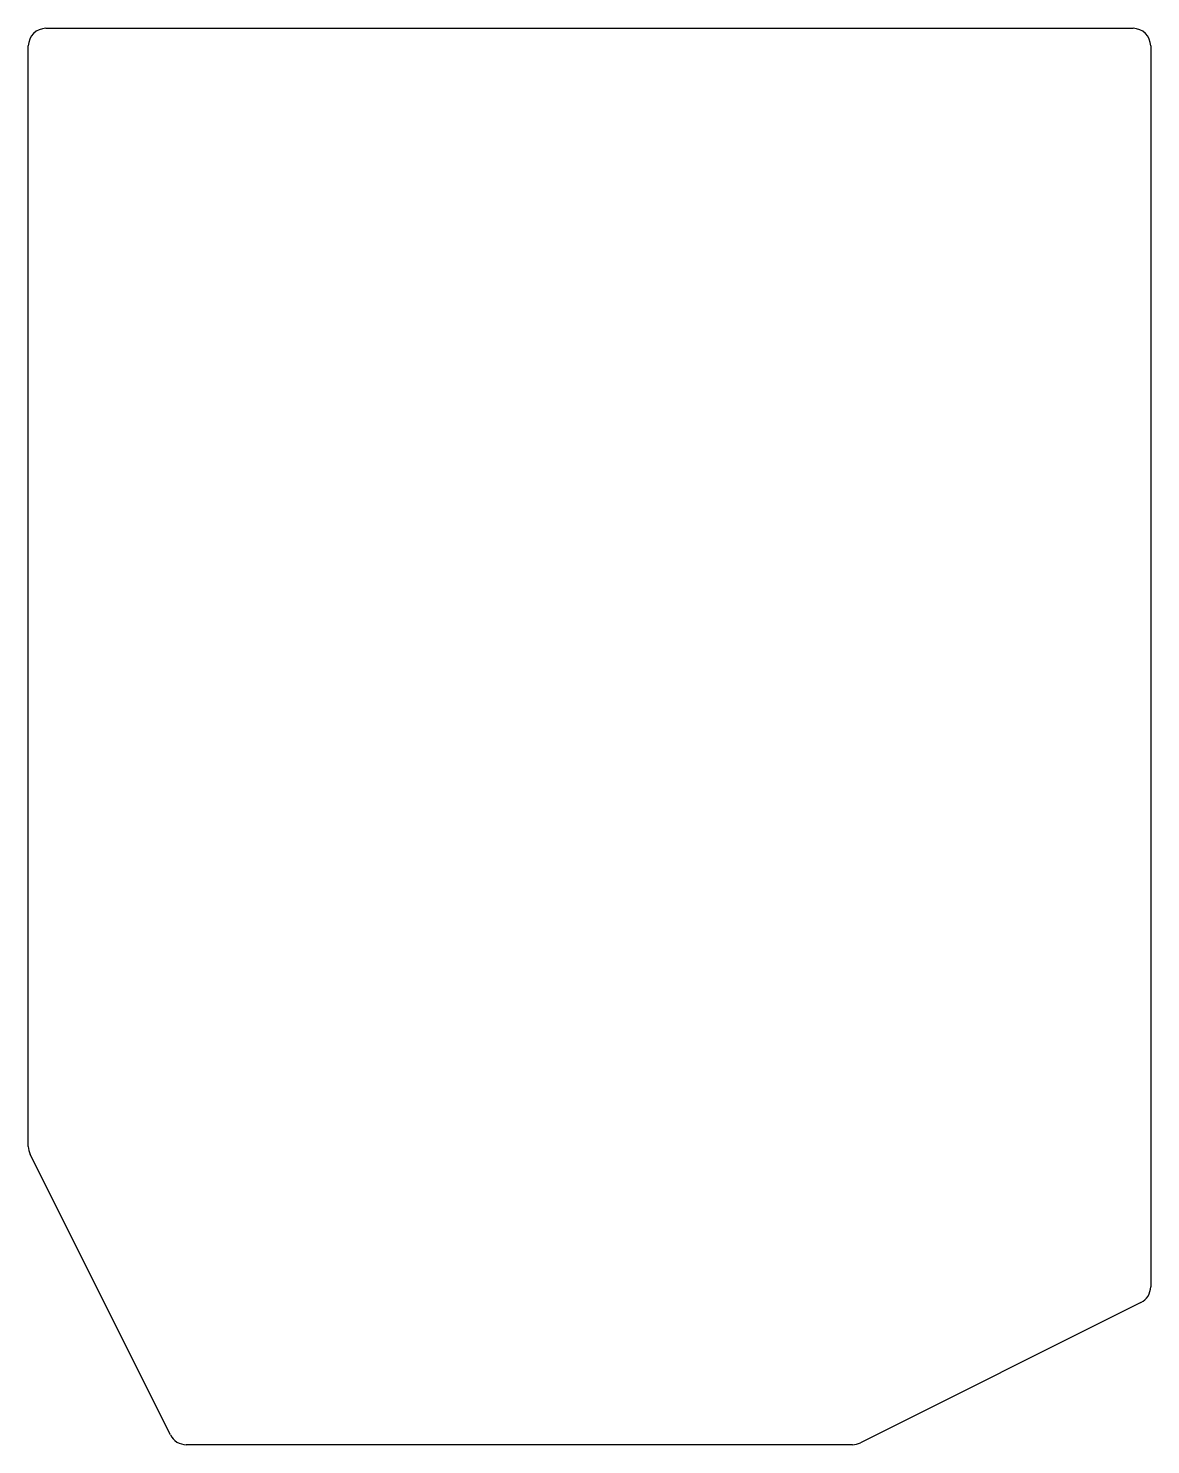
# Model space of a CAD drawing. Header units: millimetres. Extents: x 31.8 to 108.4, y -208.2 to -111.6.
import ezdxf

# ---------------------------------------------------------------- set-up
doc = ezdxf.new("R2010")
doc.units = ezdxf.units.MM

msp = doc.modelspace()

# ---------------------------------------------------------------- linework, layer by layer
for p, q in [((33, -111.6), (107.15, -111.6)), ((31.8, -187.867), (31.8, -112.8)), ((108.35, -112.8), (108.35, -197.433)), ((41.493, -207.537), (31.927, -188.403)), ((107.687, -198.507), (88.553, -208.073)), ((88.017, -208.2), (42.567, -208.2))]:
    msp.add_line(p, q)
for centre, start, end in [((33, -112.8), 90, 180), ((107.15, -112.8), 0, 90), ((33, -187.867), 180, 206.56505), ((107.15, -197.433), 296.56505, 0), ((42.567, -207), 206.56505, 270), ((88.017, -207), 270, 296.56505)]:
    msp.add_arc(centre, 1.2, start, end)

doc.saveas('drawing.dxf')
